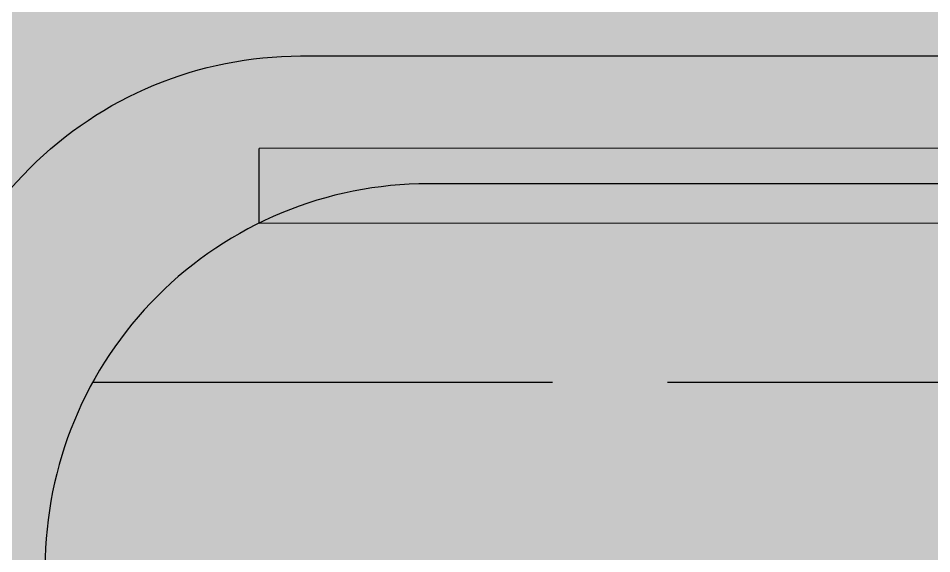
# Model space of a CAD drawing. Header units: millimetres. Extents: x 3866 to 35600, y -8896 to 9491.
# Drawn here: x 33080.55 to 33087.7, y -6651.52 to -6647.33 of the extents above; entities that cross this region are included whole.
import ezdxf

# ---------------------------------------------------------------- set-up
doc = ezdxf.new("R2010")
doc.units = ezdxf.units.MM
doc.linetypes.add('ACAD_ISO02W100', pattern=[15, 12, -3])
doc.layers.add('благоустрый', color=7, linetype='Continuous')
doc.layers.add('ВДМ', color=7, linetype='Continuous')

msp = doc.modelspace()

# ---------------------------------------------------------------- hatches: boundary and pattern name
at = {"layer": 'ВДМ', "transparency": 33554569}
h = msp.add_hatch(color=251, dxfattribs=at)
h.dxf.hatch_style = 1
h.paths.add_polyline_path([(33168.1964, -6641.1225), (33054.0121, -6641.1225), (33054.0121, -6737.2583), (33059.2621, -6737.2583), (33059.2621, -6715.8901), (33059.2621, -6705.0762), (33059.2621, -6696.0762), (33059.2621, -6694.8906), (33059.2621, -6651.6225, -0.414214), (33063.2621, -6647.6225), (33073.7621, -6647.6225), (33082.7621, -6647.6225), (33136.0974, -6647.6225), (33165.9766, -6647.6225), (33167.7266, -6647.6225), (33168.1964, -6647.6225)])
at = {"layer": 'ВДМ', "transparency": 33554585}
h = msp.add_hatch(color=8, dxfattribs=at)
h.dxf.hatch_style = 1
h.paths.add_polyline_path([(33082.7621, -6663.9975, -0.414214), (33079.7621, -6660.9975), (33079.7621, -6650.6225, -0.414214), (33082.7621, -6647.6225), (33073.7621, -6647.6225, -0.414214), (33076.7621, -6650.6225), (33076.7621, -6663.9975), (33076.7621, -6672.5724, 0.15619), (33077.32, -6674.3149), (33080.3202, -6672.1741, -0.156217), (33079.7621, -6670.4314), (33079.7621, -6669.9975, -0.414214), (33082.7621, -6666.9975)])
h = msp.add_hatch(color=9, dxfattribs=at)
h.dxf.hatch_style = 1
h.paths.add_polyline_path([(33080.7621, -6658.1363), (33086.5068, -6658.1416), (33086.503, -6661.6807), (33086.503, -6662.9975), (33083.7621, -6662.9975, -0.414214), (33080.7621, -6659.9975)], flags=16)
edge = h.paths.add_edge_path()
edge.add_line((33082.4389, -6648.3459), (33087.6464, -6648.3446))
edge.add_line((33087.6464, -6648.3446), (33087.6464, -6647.6225))
edge.add_line((33087.6464, -6647.6225), (33082.7621, -6647.6225))
edge.add_arc((33082.7621, -6650.6225), 3, 90, 180)
edge.add_line((33079.7621, -6650.6225), (33079.7621, -6660.9975))
edge.add_arc((33082.7621, -6660.9975), 3, 180, 270)
edge.add_line((33082.7621, -6663.9975), (33087.0049, -6663.9975))
edge.add_line((33087.0049, -6663.9975), (33087.0049, -6662.9975))
edge.add_line((33087.0049, -6662.9975), (33087.0049, -6655.2016))
edge.add_line((33087.0049, -6655.2016), (33086.5094, -6655.2016))
edge.add_line((33086.5094, -6655.2016), (33086.5068, -6657.6416))
edge.add_line((33086.5068, -6657.6416), (33080.7621, -6657.6363))
edge.add_line((33080.7621, -6657.6363), (33080.7621, -6651.6225))
edge.add_arc((33083.7621, -6651.6225), 3, 116.1696, 180, ccw=False)
edge.add_line((33082.439, -6648.93), (33082.4389, -6648.3459))
h = msp.add_hatch(color=9, dxfattribs=at)
h.dxf.hatch_style = 1
h.paths.add_polyline_path([(33087.6464, -6648.3446), (33122.8364, -6648.336), (33122.8364, -6647.6225), (33087.6464, -6647.6225)])
at = {"layer": 'ВДМ', "transparency": 33554646}
h = msp.add_hatch(color=16, dxfattribs=at)
h.dxf.hatch_style = 1
h.paths.add_polyline_path([(33083.762, -6648.3456), (33082.4389, -6648.3459), (33082.439, -6648.93, -0.114685), (33083.7621, -6648.6225)])
h = msp.add_hatch(color=16, dxfattribs=at)
h.dxf.hatch_style = 1
h.paths.add_polyline_path([(33112.9653, -6648.3384), (33083.762, -6648.3456), (33083.7621, -6648.6225), (33112.9654, -6648.6225)])
h = msp.add_hatch(color=16, dxfattribs=at)
h.dxf.hatch_style = 1
h.paths.add_polyline_path([(33112.9654, -6648.6225), (33083.7621, -6648.6225, 0.114685), (33082.439, -6648.93), (33112.9654, -6648.9225)])
h = msp.add_hatch(color=16, dxfattribs=at)
h.dxf.hatch_style = 1
h.paths.add_polyline_path([(33145.7266, -6648.6225), (33083.7621, -6648.6225, 0.114685), (33082.439, -6648.93), (33145.7266, -6648.9145)])
at = {"layer": 'ВДМ', "true_color": 0x139b48, "transparency": 33554585}
h = msp.add_hatch(color=114, dxfattribs=at)
h.dxf.hatch_style = 1
h.paths.add_polyline_path([(33122.3871, -6661.1225), (33110.2621, -6661.1225), (33099.8871, -6661.1225), (33099.8871, -6662.9975), (33122.3871, -6662.9975)], flags=17)
h.paths.add_polyline_path([(33081.6268, -6658.1371), (33080.7621, -6658.1363), (33080.7621, -6659.9975, 0.414214), (33083.7621, -6662.9975), (33086.503, -6662.9975), (33086.503, -6661.6807, -0.500594)])
edge = h.paths.add_edge_path()
edge.add_line((33145.7266, -6648.9145), (33082.439, -6648.93))
edge.add_arc((33083.7621, -6651.6225), 3, 116.1696, 151.16721)
edge.add_line((33081.134, -6650.1757), (33132.7621, -6650.1757))
edge.add_line((33132.7621, -6650.1757), (33132.7621, -6653.1757))
edge.add_line((33132.7621, -6653.1757), (33080.7621, -6653.1757))
edge.add_line((33080.7621, -6653.1757), (33080.7621, -6657.6363))
edge.add_line((33080.7621, -6657.6363), (33081.6268, -6657.6371))
edge.add_line((33081.6268, -6657.6371), (33081.6294, -6655.1963))
edge.add_line((33081.6294, -6655.1963), (33086.5094, -6655.2016))
edge.add_line((33086.5094, -6655.2016), (33087.0049, -6655.2016))
edge.add_line((33087.0049, -6655.2016), (33087.0049, -6662.9975))
edge.add_line((33087.0049, -6662.9975), (33098.1371, -6662.9975))
edge.add_line((33098.1371, -6662.9975), (33098.1371, -6661.1225))
edge.add_line((33098.1371, -6661.1225), (33087.7621, -6661.1225))
edge.add_line((33087.7621, -6661.1225), (33087.7621, -6653.6225))
edge.add_line((33087.7621, -6653.6225), (33110.2621, -6653.6225))
edge.add_line((33110.2621, -6653.6225), (33132.7621, -6653.6225))
edge.add_line((33132.7621, -6653.6225), (33132.7621, -6661.1225))
edge.add_line((33132.7621, -6661.1225), (33124.1371, -6661.1225))
edge.add_line((33124.1371, -6661.1225), (33124.1371, -6662.9975))
edge.add_line((33124.1371, -6662.9975), (33137.8474, -6662.9975))
edge.add_line((33137.8474, -6662.9975), (33137.8474, -6656.7684))
edge.add_line((33137.8474, -6656.7684), (33145.7266, -6656.7684))
edge.add_line((33145.7266, -6656.7684), (33145.7266, -6654.0411))
edge.add_line((33145.7266, -6654.0411), (33140.8466, -6654.0411))
edge.add_line((33140.8466, -6654.0411), (33140.8466, -6649.1611))
edge.add_line((33140.8466, -6649.1611), (33145.7266, -6649.1611))
edge.add_line((33145.7266, -6649.1611), (33145.7266, -6648.9145))
h = msp.add_hatch(color=114, dxfattribs=at)
h.dxf.hatch_style = 1
h.paths.add_polyline_path([(33132.7621, -6650.1757), (33081.134, -6650.1757, 0.126475), (33080.7621, -6651.6225), (33080.7621, -6653.1757), (33132.7621, -6653.1757)])

# ---------------------------------------------------------------- linework, layer by layer
msp.add_lwpolyline([(33079.7621, -6660.9975), (33079.7621, -6650.6225, -0.414214), (33082.7621, -6647.6225), (33136.0974, -6647.6225)], format="xyb")
at = {"layer": 'благоустрый'}
msp.add_lwpolyline([(33145.7266, -6648.6225), (33083.7621, -6648.6225, 0.414214), (33080.7621, -6651.6225), (33080.7621, -6657.6363)], format="xyb", dxfattribs=at)
at = {"layer": 'благоустрый', "linetype": 'ACAD_ISO02W100', "ltscale": 0.3}
msp.add_lwpolyline([(33081.134, -6650.1757), (33132.7621, -6650.1757)], dxfattribs=at)
at = {"layer": 'ВДМ'}
for points in [[(33145.7266, -6648.3304), (33082.4389, -6648.3459)], [(33082.439, -6648.93), (33082.4389, -6648.3459)], [(33082.439, -6648.93), (33145.7266, -6648.9145)]]:
    msp.add_lwpolyline(points, dxfattribs=at)

doc.saveas('drawing.dxf')
